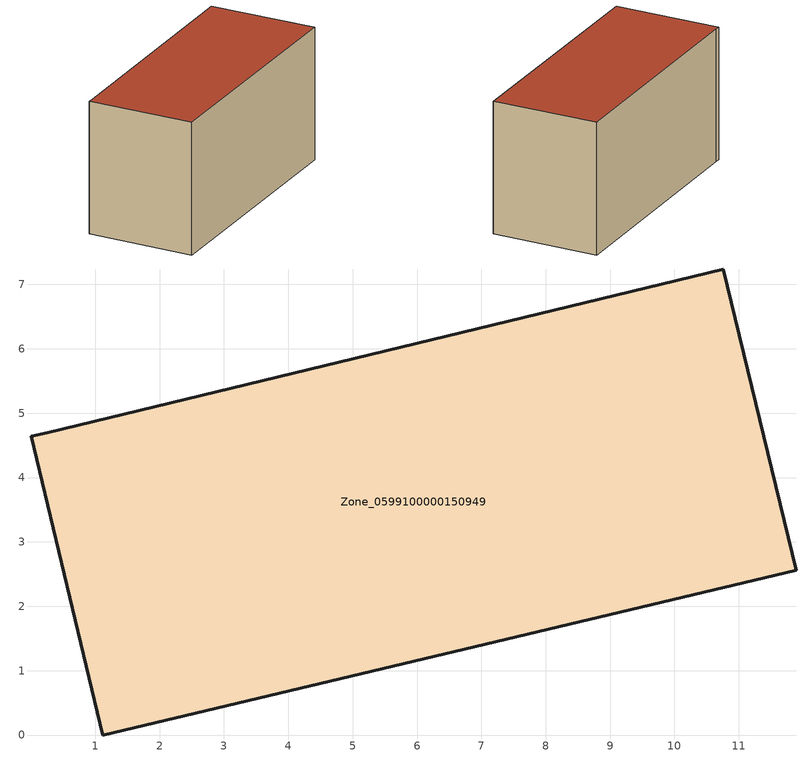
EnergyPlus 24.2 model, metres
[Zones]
Zone_0599100000150949
 floor ground (C_G): 1.12,0 0.01,4.64 0.25,4.7 10.76,7.24 11.89,2.56 z0
 wall outside (C_F): 11.89,2.56 10.76,7.24 0.25,4.7 0.01,4.64 1.12,0 11.89,2.56 z0:6.01
 roof outside (C_R): 0.01,4.64 1.12,0 11.89,2.56 10.76,7.24 0.25,4.7 z6.01
[BUILDING]
Pand.0599100000150949: North Axis=0; Terrain=City; Loads Convergence Tolerance Value=0.04; Temperature Convergence Tolerance Value=0.4; Solar Distribution=FullExterior; Maximum Number of Warmup Days=25; Minimum Number of Warmup Days=1
[Site:Location]
Rotterdam.The.Hague.AP_ZH_NLD Design_Conditions: Latitude=51.96; Longitude=4.45; Time Zone=1; Elevation=-4.5
[SITE:GROUNDTEMPERATURE:BUILDINGSURFACE]
18, 18, 18, 18, 18, 18, 18, 18, 18, 18, 18, 18
[MATERIAL] Thermal Absorptance=0.9; Solar Absorptance=0.7; Visible Absorptance=0.7
Name | Roughness | Thickness | Conductivity | Density | Specific Heat
G.TI.1975-1991 | MediumSmooth | 0.15 | 0.288461 | 540 | 1210
F.TI.1975-1991 | Rough | 0.3 | 0.230769 | 1920 | 840
R.TI.1975-1991 | MediumRough | 0.2 | 0.153846 | 1500 | 1000
[CONSTRUCTION]
C_G: G.TI.1975-1991
C_F: F.TI.1975-1991
C_R: R.TI.1975-1991
[ZONE]
Zone_0599100000150949: Type=1; Multiplier=1; Ceiling Height=Autocalculate; Volume=Autocalculate; Floor Area=autocalculate; Part of Total Floor Area=Yes
[ZONEINFILTRATION:DESIGNFLOWRATE]
Infil_Zone_0599100000150949: Zone or ZoneList or Space or SpaceList=Zone_0599100000150949; Schedule=AlwaysOn; Design Flow Rate Calculation Method=Flow/Area; Flow Rate per Floor Area=0.003; Constant Term Coefficient=1; Temperature Term Coefficient=0; Velocity Term Coefficient=0; Velocity Squared Term Coefficient=0
[HVACTEMPLATE:ZONE:IDEALLOADSAIRSYSTEM]
Zone_0599100000150949: Maximum Heating Supply Air Temperature=50; Minimum Cooling Supply Air Temperature=13; Maximum Heating Supply Air Humidity Ratio=0.0156; Minimum Cooling Supply Air Humidity Ratio=0.0077; Heating Limit=NoLimit; Cooling Limit=NoLimit; Dehumidification Control Type=ConstantSensibleHeatRatio; Cooling Sensible Heat Ratio=0.7; Dehumidification Setpoint=60; Humidification Control Type=None; Humidification Setpoint=30; Outdoor Air Method=None; Outdoor Air Flow Rate per Person=0.00944; Outdoor Air Flow Rate per Zone Floor Area=0; Outdoor Air Flow Rate per Zone=0; Demand Controlled Ventilation Type=None; Outdoor Air Economizer Type=NoEconomizer; Heat Recovery Type=None; Sensible Heat Recovery Effectiveness=0.7; Latent Heat Recovery Effectiveness=0.65
[ZONECONTROL:THERMOSTAT]
ThermostatControl_Zone_0599100000150949: Zone or ZoneList=Zone_0599100000150949; Control Type Schedule=DualSetpointControlType; Control 1=Thermostat_Zone_0599100000150949; Temperature Difference Between Cutout And Setpoint=0
[THERMOSTATSETPOINT:DUALSETPOINT]
Thermostat_Zone_0599100000150949: Heating Setpoint Temperature Schedule=HeatingSetpoint_Zone_0599100000150949; Cooling Setpoint Temperature Schedule=CoolingSetpoint_Zone_0599100000150949
[SCHEDULE:COMPACT]
HeatingSetpoint_Zone_0599100000150949: Through: 12/31, For: AllDays, Until: 24:00, 21
CoolingSetpoint_Zone_0599100000150949: Through: 12/31, For: AllDays, Until: 24:00, 24
DualSetpointControlType: Through: 12/31, For: AllDays, Until: 24:00, 4
AlwaysOn: Through: 12/31, For: AllDays, Until: 24:00, 1
